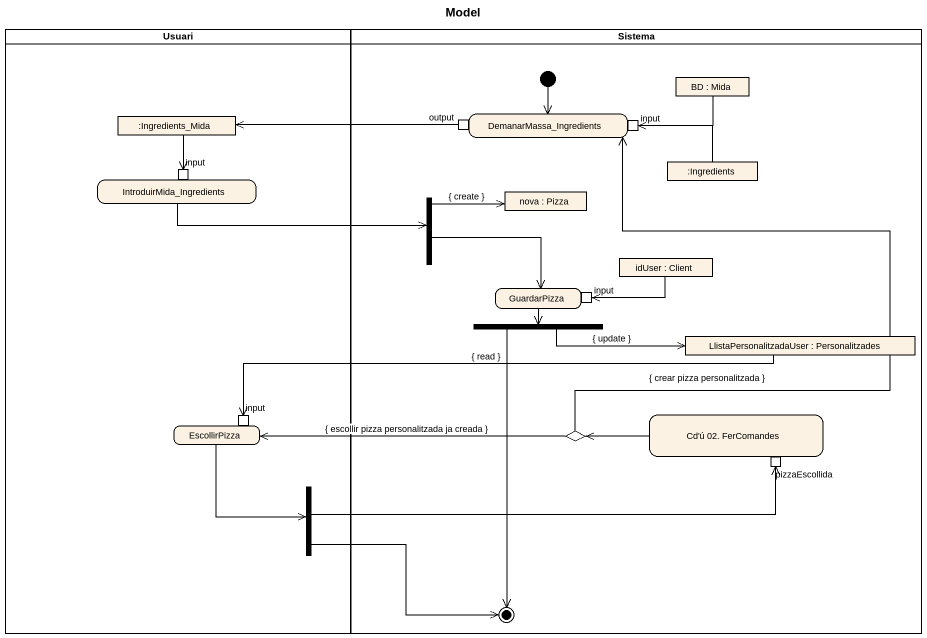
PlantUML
@startuml
title Model
hide empty description
state Usuari <<partition>> {
  state ":Ingredients_Mida" as Ingredients_Mida <<object>>
  state IntroduirMida_Ingredients {
    state "input" as input_2 <<inputPin>>
  }
  state EscollirPizza {
    state "input" as input_4 <<inputPin>>
  }
  state fork3 <<fork>>
}
state Sistema <<partition>> {
  state "BD : Mida" as BD <<object>>
  state DemanarMassa_Ingredients {
    state output <<outputPin>>
    state input <<inputPin>>
  }
  state ":Ingredients" as Ingredients <<object>>
  state fork1 <<fork>>
  state "nova : Pizza" as nova <<object>>
  state "idUser : Client" as idUser <<object>>
  state GuardarPizza {
    state "input" as input_3 <<inputPin>>
  }
  state fork2 <<fork>>
  state "LlistaPersonalitzadaUser : Personalitzades" as LlistaPersonalitzadaUser <<object>>
  state choice1 <<choice>>
  state "Cd'ú 02. FerComandes" as Cd_ú_02_FerComandes {
    state pizzaEscollida <<inputPin>>
  }
  state final1 <<end>>
  [*] --> DemanarMassa_Ingredients
}
BD -left-> input
Ingredients_Mida --> input_2
output -left-> Ingredients_Mida
Ingredients -left-> input
IntroduirMida_Ingredients -right-> fork1
fork1 -right-> nova : { create }
fork1 --> GuardarPizza
idUser -left-> input_3
GuardarPizza --> fork2
fork2 -right-> LlistaPersonalitzadaUser : { update }
fork2 --> final1
LlistaPersonalitzadaUser -left-> input_4 : { read }
EscollirPizza --> fork3
choice1 -up-> DemanarMassa_Ingredients : { crear pizza personalitzada }
choice1 -left-> EscollirPizza : { escollir pizza personalitzada ja creada }
Cd_ú_02_FerComandes -left-> choice1
fork3 -right-> pizzaEscollida
fork3 -right-> final1
@enduml
